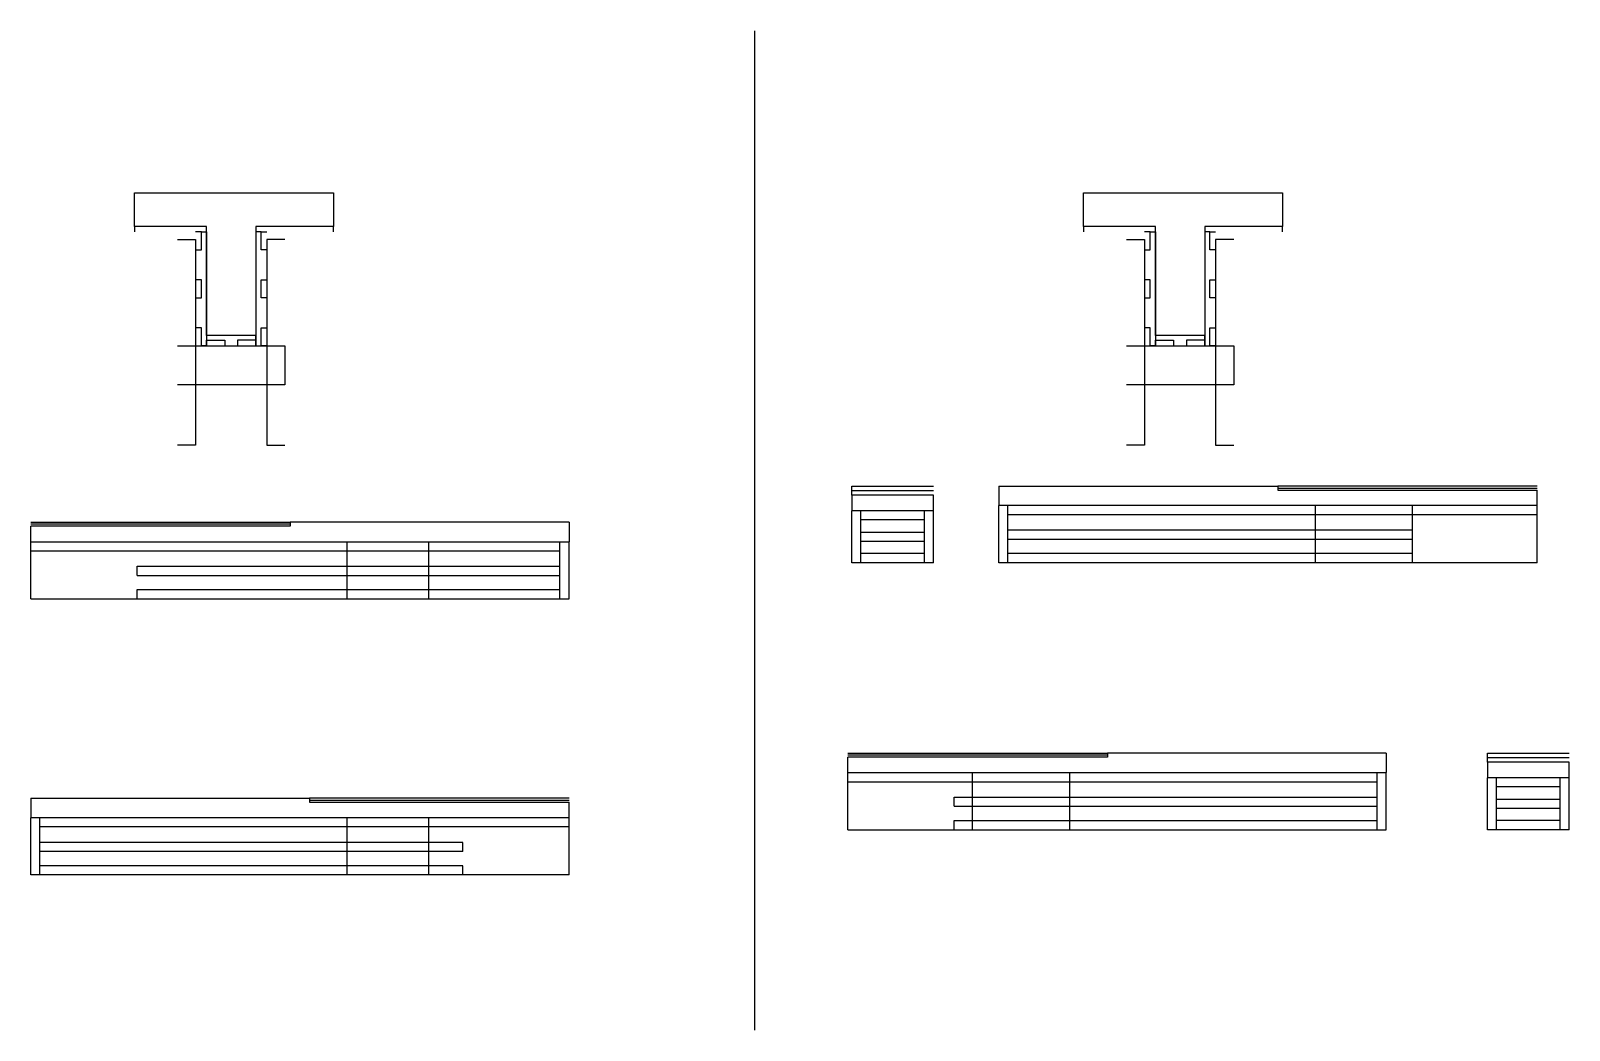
# Model space of a CAD drawing. Header units: metres. Extents: x 7849 to 9035, y 2864 to 3635.
import ezdxf

# ---------------------------------------------------------------- set-up
doc = ezdxf.new("R2010")
doc.units = ezdxf.units.M
for name, color, linetype in [('CONCRETO', 7, 'Continuous'), ('COTA', 7, 'Continuous'), ('Madeira', 7, 'Continuous'), ('Painéis', 7, 'Continuous'), ('SARR_2.2x7', 7, 'Continuous'), ('SARR_3.5x7', 7, 'Continuous'), ('SARR_EDITAR', 7, 'Continuous')]:
    doc.layers.add(name, color=color, linetype=linetype)

msp = doc.modelspace()

# ---------------------------------------------------------------- linework, layer by layer
at = {"layer": 'CONCRETO', "color": 7, "lineweight": 25}
for points in [[(7928.8, 3483.8), (7928.8, 3509.8), (8082.4, 3509.8), (8082.4, 3483.8), (8022.4, 3483.8), (8022.4, 3399.8), (7984.4, 3399.8), (7984.4, 3483.8)], [(8660.5, 3483.8), (8660.5, 3509.8), (8814.1, 3509.8), (8814.1, 3483.8), (8754.1, 3483.8), (8754.1, 3399.8), (8716.1, 3399.8), (8716.1, 3483.8)]]:
    msp.add_lwpolyline(points, dxfattribs=at)
at = {"layer": 'COTA', "color": 7, "lineweight": 25}
for p, q in [((8406.8, 3634.8), (8406.8, 2864)), ((8482.1, 3276.6), (8482.1, 3264.6)), ((8545, 3264.6), (8545, 3276.6)), ((8595.4, 3283.6), (8595.4, 3268.6)), ((8595.4, 3283.6), (8810.4, 3283.6)), ((9010.4, 3268.6), (9010.4, 3280.6)), ((7848.9, 3240.8), (7848.9, 3252.8)), ((8263.9, 3255.8), (8048.9, 3255.8)), ((8263.9, 3255.8), (8263.9, 3240.8)), ((8479, 3062.7), (8479, 3074.7)), ((8894, 3077.7), (8679, 3077.7)), ((8894, 3077.7), (8894, 3062.7)), ((8972.2, 3070.7), (8972.2, 3058.7)), ((9035.2, 3058.7), (9035.2, 3070.7)), ((7848.9, 3042.9), (7848.9, 3027.9)), ((7848.9, 3042.9), (8063.9, 3042.9)), ((8263.9, 3027.9), (8263.9, 3039.9))]:
    msp.add_line(p, q, dxfattribs=at)
at = {"layer": 'Madeira', "color": 7, "lineweight": 25}
for points in [[(7976, 3465.8), (7980.4, 3465.8), (7980.4, 3479.8), (7976, 3479.8)], [(8030.8, 3465.8), (8026.4, 3465.8), (8026.4, 3479.8), (8030.8, 3479.8)], [(8707.7, 3465.8), (8712.1, 3465.8), (8712.1, 3479.8), (8707.7, 3479.8)], [(8762.5, 3465.8), (8758.1, 3465.8), (8758.1, 3479.8), (8762.5, 3479.8)], [(7976, 3428.8), (7980.4, 3428.8), (7980.4, 3442.8), (7976, 3442.8)], [(8030.8, 3428.8), (8026.4, 3428.8), (8026.4, 3442.8), (8030.8, 3442.8)], [(8707.7, 3428.8), (8712.1, 3428.8), (8712.1, 3442.8), (8707.7, 3442.8)], [(8762.5, 3428.8), (8758.1, 3428.8), (8758.1, 3442.8), (8762.5, 3442.8)], [(7976, 3391.8), (7980.4, 3391.8), (7980.4, 3405.8), (7976, 3405.8)], [(8030.8, 3391.8), (8026.4, 3391.8), (8026.4, 3405.8), (8030.8, 3405.8)], [(8707.7, 3391.8), (8712.1, 3391.8), (8712.1, 3405.8), (8707.7, 3405.8)], [(8762.5, 3391.8), (8758.1, 3391.8), (8758.1, 3405.8), (8762.5, 3405.8)], [(7984.4, 3391.8), (7984.4, 3396.2), (7998.4, 3396.2), (7998.4, 3391.8)], [(8022.4, 3391.8), (8022.4, 3396.2), (8008.4, 3396.2), (8008.4, 3391.8)], [(8716.1, 3391.8), (8716.1, 3396.2), (8730.1, 3396.2), (8730.1, 3391.8)], [(8754.1, 3391.8), (8754.1, 3396.2), (8740.1, 3396.2), (8740.1, 3391.8)]]:
    msp.add_lwpolyline(points, dxfattribs=at)
at = {"layer": 'Painéis', "color": 7, "lineweight": 25}
for p, q in [((8545, 3264.6), (8482.1, 3264.6)), ((8482.1, 3224.6), (8482.1, 3264.6)), ((8545, 3224.6), (8545, 3264.6)), ((9010.4, 3268.6), (8595.4, 3268.6)), ((8595.4, 3224.6), (8595.4, 3268.6)), ((8839.4, 3224.6), (8839.4, 3268.6)), ((8914.4, 3224.6), (8914.4, 3268.6)), ((9010.4, 3224.6), (9010.4, 3268.6)), ((7848.9, 3240.8), (8263.9, 3240.8)), ((7848.9, 3196.8), (7848.9, 3240.8)), ((8092.9, 3196.8), (8092.9, 3240.8)), ((8155.9, 3196.8), (8155.9, 3240.8)), ((8263.9, 3196.8), (8263.9, 3240.8)), ((8545, 3224.6), (8482.1, 3224.6)), ((9010.4, 3224.6), (8595.4, 3224.6)), ((7848.9, 3196.8), (8263.9, 3196.8)), ((8479, 3062.7), (8894, 3062.7)), ((8479, 3018.7), (8479, 3062.7)), ((8575, 3018.7), (8575, 3062.7)), ((8650, 3018.7), (8650, 3062.7)), ((8894, 3018.7), (8894, 3062.7)), ((9035.2, 3058.7), (8972.2, 3058.7)), ((8972.2, 3018.7), (8972.2, 3058.7)), ((9035.2, 3018.7), (9035.2, 3058.7)), ((8263.9, 3027.9), (7848.9, 3027.9)), ((7848.9, 2983.9), (7848.9, 3027.9)), ((8092.9, 2983.9), (8092.9, 3027.9)), ((8155.9, 2983.9), (8155.9, 3027.9)), ((8263.9, 2983.9), (8263.9, 3027.9)), ((8479, 3018.7), (8894, 3018.7)), ((9035.2, 3018.7), (8972.2, 3018.7)), ((8263.9, 2983.9), (7848.9, 2983.9))]:
    msp.add_line(p, q, dxfattribs=at)
for points in [[(7984.4, 3479.8), (7984.4, 3483.8), (7928.8, 3483.8), (7928.8, 3479.8)], [(7980.4, 3479.8), (7984.4, 3479.8), (7984.4, 3391.8), (7980.4, 3391.8)], [(8082.4, 3479.8), (8082.4, 3483.8), (8022.4, 3483.8), (8022.4, 3479.8)], [(8026.4, 3479.8), (8022.4, 3479.8), (8022.4, 3391.8), (8026.4, 3391.8)], [(8716.1, 3479.8), (8716.1, 3483.8), (8660.5, 3483.8), (8660.5, 3479.8)], [(8712.1, 3479.8), (8716.1, 3479.8), (8716.1, 3391.8), (8712.1, 3391.8)], [(8814.1, 3479.8), (8814.1, 3483.8), (8754.1, 3483.8), (8754.1, 3479.8)], [(8758.1, 3479.8), (8754.1, 3479.8), (8754.1, 3391.8), (8758.1, 3391.8)], [(8022.4, 3396.2), (8022.4, 3399.8), (7984.4, 3399.8), (7984.4, 3396.2)], [(8754.1, 3396.2), (8754.1, 3399.8), (8716.1, 3399.8), (8716.1, 3396.2)], [(8545, 3276.6), (8482.1, 3276.6), (8482.1, 3283.6), (8545, 3283.6)], [(9010.4, 3283.6), (8810.4, 3283.6), (8810.4, 3280.6), (9010.4, 3280.6)], [(7848.9, 3255.8), (8048.9, 3255.8), (8048.9, 3252.8), (7848.9, 3252.8)], [(8479, 3077.7), (8679, 3077.7), (8679, 3074.7), (8479, 3074.7)], [(9035.2, 3070.7), (8972.2, 3070.7), (8972.2, 3077.7), (9035.2, 3077.7)], [(8263.9, 3042.9), (8063.9, 3042.9), (8063.9, 3039.9), (8263.9, 3039.9)]]:
    msp.add_lwpolyline(points, dxfattribs=at)
at = {"layer": 'SARR_2.2x7', "color": 7, "lineweight": 25}
for p, q in [((8545, 3280.1), (8482.1, 3280.1)), ((8489, 3224.6), (8489, 3264.6)), ((8538.1, 3224.6), (8538.1, 3264.6)), ((8602.3, 3224.6), (8602.3, 3268.6)), ((8538.1, 3257.6), (8489, 3257.6)), ((8839.4, 3261.6), (8602.3, 3261.6)), ((8914.4, 3261.6), (8839.4, 3261.6)), ((9010.4, 3261.6), (8914.4, 3261.6)), ((8256.9, 3196.8), (8256.9, 3240.8)), ((8489, 3248.1), (8538.1, 3248.1)), ((8489, 3241.1), (8538.1, 3241.1)), ((8839.4, 3249.6), (8602.3, 3249.6)), ((8839.4, 3242.6), (8602.3, 3242.6)), ((8914.4, 3249.6), (8839.4, 3249.6)), ((8914.4, 3242.6), (8839.4, 3242.6)), ((7848.9, 3233.8), (8092.9, 3233.8)), ((8092.9, 3233.8), (8155.9, 3233.8)), ((8155.9, 3233.8), (8256.9, 3233.8)), ((8538.1, 3231.6), (8489, 3231.6)), ((8839.4, 3231.6), (8602.3, 3231.6)), ((8914.4, 3231.6), (8839.4, 3231.6)), ((7930.9, 3221.8), (8092.9, 3221.8)), ((7930.9, 3214.8), (7930.9, 3221.8)), ((8092.9, 3221.8), (8155.9, 3221.8)), ((8155.9, 3221.8), (8256.9, 3221.8)), ((7930.9, 3214.8), (8092.9, 3214.8)), ((7930.9, 3203.8), (8092.9, 3203.8)), ((7930.9, 3196.8), (7930.9, 3203.8)), ((8092.9, 3214.8), (8155.9, 3214.8)), ((8092.9, 3203.8), (8155.9, 3203.8)), ((8155.9, 3214.8), (8256.9, 3214.8)), ((8155.9, 3203.8), (8256.9, 3203.8)), ((9035.2, 3074.2), (8972.2, 3074.2)), ((8887, 3018.7), (8887, 3062.7)), ((8479, 3055.7), (8575, 3055.7)), ((8575, 3055.7), (8650, 3055.7)), ((8650, 3055.7), (8887, 3055.7)), ((8979.2, 3018.7), (8979.2, 3058.7)), ((9028.2, 3051.7), (8979.2, 3051.7)), ((9028.2, 3018.7), (9028.2, 3058.7)), ((8561, 3043.7), (8575, 3043.7)), ((8561, 3036.7), (8561, 3043.7)), ((8575, 3043.7), (8650, 3043.7)), ((8650, 3043.7), (8887, 3043.7)), ((8979.2, 3042.2), (9028.2, 3042.2)), ((7855.8, 2983.9), (7855.8, 3027.9)), ((8561, 3036.7), (8575, 3036.7)), ((8561, 3025.7), (8575, 3025.7)), ((8561, 3018.7), (8561, 3025.7)), ((8575, 3036.7), (8650, 3036.7)), ((8575, 3025.7), (8650, 3025.7)), ((8650, 3036.7), (8887, 3036.7)), ((8650, 3025.7), (8887, 3025.7)), ((8979.2, 3035.2), (9028.2, 3035.2)), ((9028.2, 3025.7), (8979.2, 3025.7)), ((8092.9, 3020.9), (7855.8, 3020.9)), ((8155.9, 3020.9), (8092.9, 3020.9)), ((8263.9, 3020.9), (8155.9, 3020.9)), ((8092.9, 3008.9), (7855.8, 3008.9)), ((8092.9, 3001.9), (7855.8, 3001.9)), ((8155.9, 3008.9), (8092.9, 3008.9)), ((8155.9, 3001.9), (8092.9, 3001.9)), ((8181.9, 3008.9), (8155.9, 3008.9)), ((8181.9, 3001.9), (8155.9, 3001.9)), ((8181.9, 3001.9), (8181.9, 3008.9)), ((8092.9, 2990.9), (7855.8, 2990.9)), ((8155.9, 2990.9), (8092.9, 2990.9)), ((8181.9, 2990.9), (8155.9, 2990.9)), ((8181.9, 2983.9), (8181.9, 2990.9))]:
    msp.add_line(p, q, dxfattribs=at)
at = {"layer": 'SARR_3.5x7', "color": 7, "lineweight": 25}
for points in [[(7962, 3473.8), (7976, 3473.8), (7976, 3315.3), (7962, 3315.3)], [(8044.8, 3473.8), (8030.8, 3473.8), (8030.8, 3315.3), (8044.8, 3315.3)], [(8693.7, 3473.8), (8707.7, 3473.8), (8707.7, 3315.3), (8693.7, 3315.3)], [(8776.5, 3473.8), (8762.5, 3473.8), (8762.5, 3315.3), (8776.5, 3315.3)], [(7962, 3391.8), (8044.8, 3391.8), (8044.8, 3361.7), (7962, 3361.7)], [(8693.7, 3391.8), (8776.5, 3391.8), (8776.5, 3361.7), (8693.7, 3361.7)]]:
    msp.add_lwpolyline(points, dxfattribs=at)
at = {"layer": 'SARR_EDITAR', "color": 7, "lineweight": 25}
for p, q in [((8810.4, 3282.1), (9010.4, 3282.1)), ((8048.9, 3254.3), (7848.9, 3254.3)), ((8679, 3076.2), (8479, 3076.2)), ((8063.9, 3041.4), (8263.9, 3041.4))]:
    msp.add_line(p, q, dxfattribs=at)

doc.saveas('drawing.dxf')
